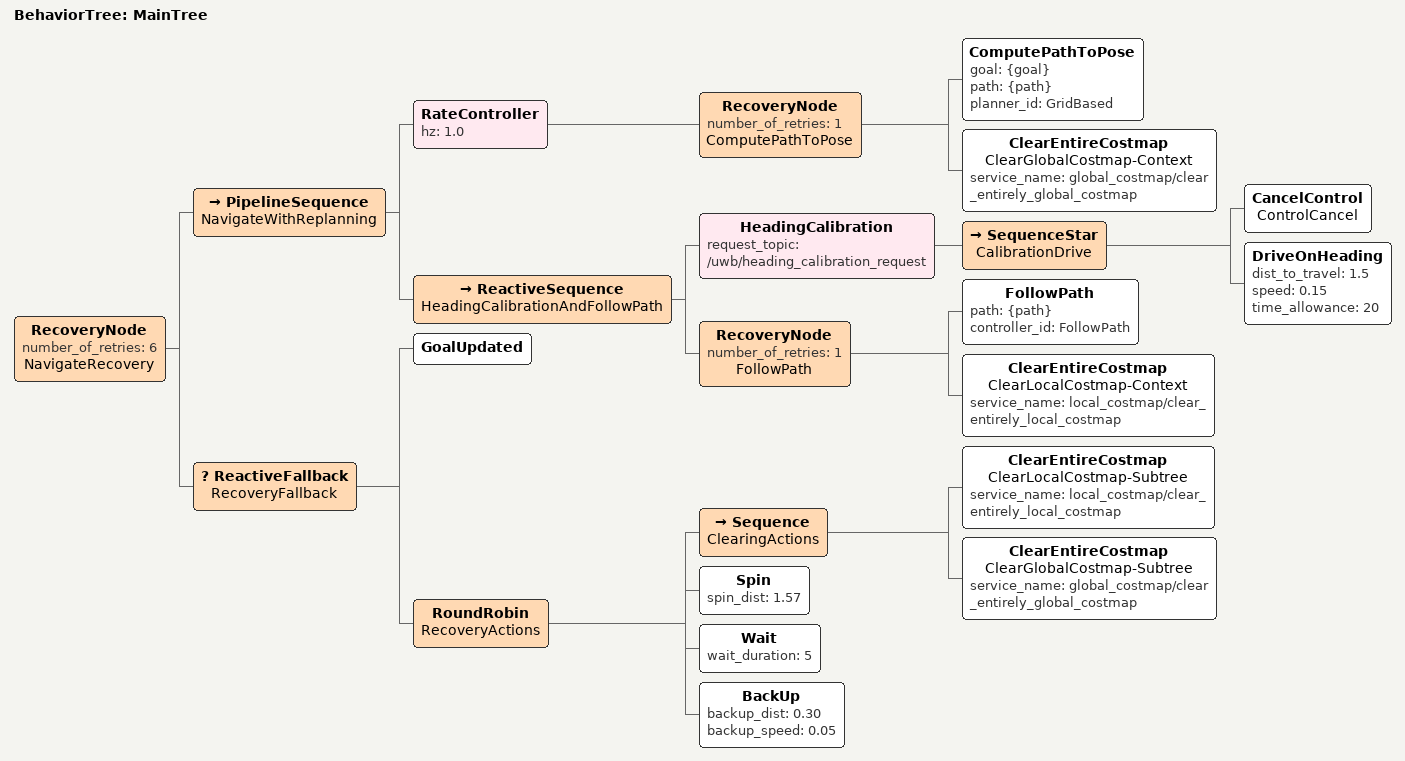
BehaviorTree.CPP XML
<root main_tree_to_execute="MainTree">
  <BehaviorTree ID="MainTree">
    <RecoveryNode number_of_retries="6" name="NavigateRecovery">
      <PipelineSequence name="NavigateWithReplanning">
        <RateController hz="1.0">
          <RecoveryNode number_of_retries="1" name="ComputePathToPose">
            <ComputePathToPose goal="{goal}" path="{path}" planner_id="GridBased"/>
            <ClearEntireCostmap name="ClearGlobalCostmap-Context" service_name="global_costmap/clear_entirely_global_costmap"/>
          </RecoveryNode>
        </RateController>
        <ReactiveSequence name="HeadingCalibrationAndFollowPath">
          <HeadingCalibration request_topic="/uwb/heading_calibration_request">
            <SequenceStar name="CalibrationDrive">
              <CancelControl name="ControlCancel"/>
              <DriveOnHeading dist_to_travel="1.5" speed="0.15" time_allowance="20"/>
            </SequenceStar>
          </HeadingCalibration>
          <RecoveryNode number_of_retries="1" name="FollowPath">
            <FollowPath path="{path}" controller_id="FollowPath"/>
            <ClearEntireCostmap name="ClearLocalCostmap-Context" service_name="local_costmap/clear_entirely_local_costmap"/>
          </RecoveryNode>
        </ReactiveSequence>
      </PipelineSequence>
      <ReactiveFallback name="RecoveryFallback">
        <GoalUpdated/>
        <RoundRobin name="RecoveryActions">
          <Sequence name="ClearingActions">
            <ClearEntireCostmap name="ClearLocalCostmap-Subtree" service_name="local_costmap/clear_entirely_local_costmap"/>
            <ClearEntireCostmap name="ClearGlobalCostmap-Subtree" service_name="global_costmap/clear_entirely_global_costmap"/>
          </Sequence>
          <Spin spin_dist="1.57"/>
          <Wait wait_duration="5"/>
          <BackUp backup_dist="0.30" backup_speed="0.05"/>
        </RoundRobin>
      </ReactiveFallback>
    </RecoveryNode>
  </BehaviorTree>
</root>
